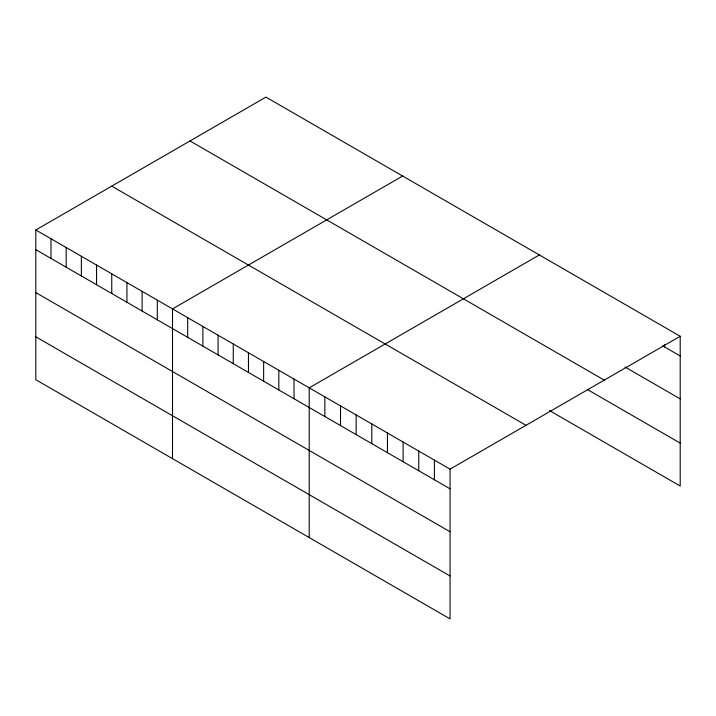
<?xml version="1.0" encoding="UTF-8"?>
<svg xmlns="http://www.w3.org/2000/svg" width="716" height="716" viewBox="0 0 716 716"><rect width="100%" height="100%" fill="white"/><g stroke="black" fill="none" stroke-linecap="round" stroke-linejoin="round"><path stroke-width="1.07" d="M35.8 229.979L450.06 469.15L450.06 618.893L35.8 379.722L35.8 229.979L265.94 97.108L680.2 336.278L680.2 486.021L549.476 410.554M402.652 176.029L172.502 308.9L172.502 458.652M539.354 254.959L309.214 387.83L309.214 537.573M450.06 469.15L680.2 336.278M662.712 345.864L680.2 355.959M624.97 366.995L680.2 398.884M190 140.954L604.25 380.124M587.218 389.423L680.2 443.106M111.75 186.133L526 425.295M35.8 249.66L450.06 488.831M35.8 292.584L450.06 531.755M35.8 336.806L450.06 575.977M664.546 344.736L664.546 346.929M434.406 460.111L434.406 479.801M418.762 451.08L418.762 470.761M403.108 442.041L403.108 461.731M387.454 433.01L387.454 452.691M371.81 423.97L371.81 443.651M356.156 414.94L356.156 434.621M340.512 405.9L340.512 425.581M324.858 396.861L324.858 416.551M294.016 379.059L294.016 398.749M278.828 370.288L278.828 389.978M263.64 361.517L263.64 381.207M248.452 352.755L248.452 372.436M233.264 343.984L233.264 363.665M218.076 335.213L218.076 354.894M202.888 326.442L202.888 346.132M187.69 317.671L187.69 337.361M157.314 300.138L157.314 319.819M142.126 291.367L142.126 311.048M126.938 282.596L126.938 302.277M111.75 273.825L111.75 293.506M96.562 265.054L96.562 284.744M81.364 256.283L81.364 275.973M66.176 247.521L66.176 267.202M50.988 238.75L50.988 258.431"/></g></svg>
